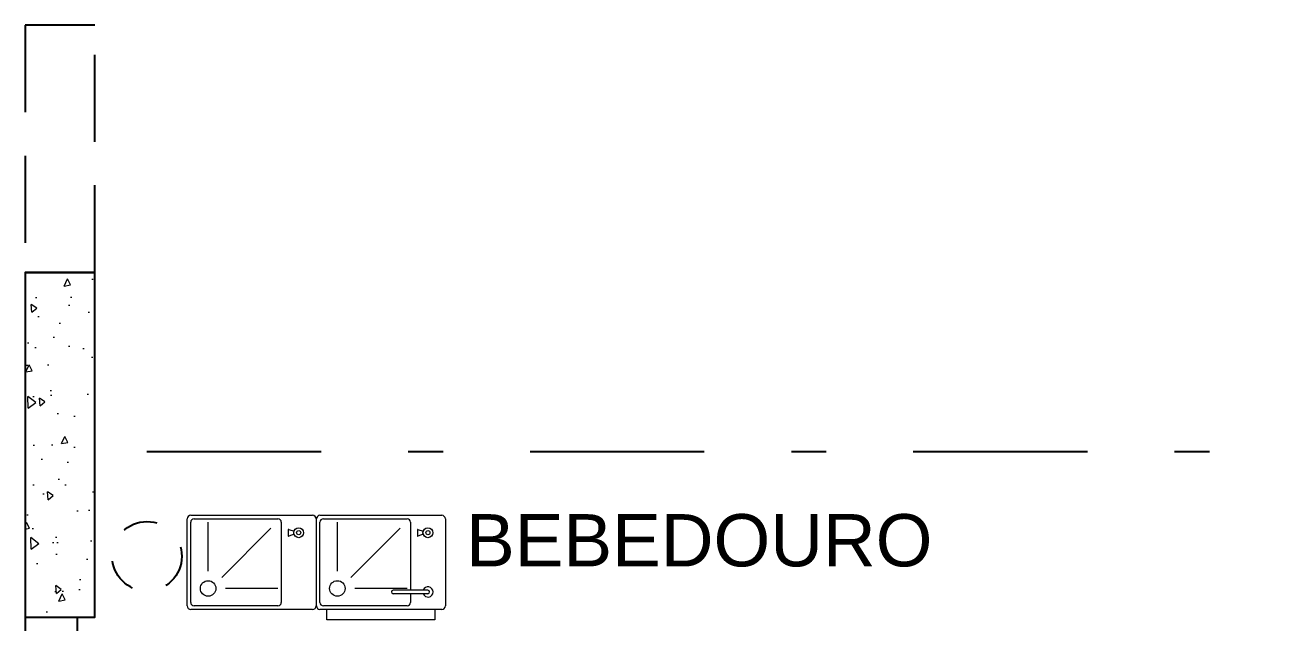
# Model space of a CAD drawing. Header units: inches. Extents: x -64 to 509, y -100 to 268.
# Drawn here: x 471.794 to 475.391, y 3.334 to 5.05 of the extents above; entities that cross this region are included whole.
import ezdxf
from ezdxf.enums import TextEntityAlignment as Align

# ---------------------------------------------------------------- set-up
doc = ezdxf.new("R2010")
doc.units = ezdxf.units.IN
doc.header["$MEASUREMENT"] = 0
for name, pattern in [('DASHDOTX2', [2, 1, -0.5, 0, -0.5]), ('HIDDEN', [0.375, 0.25, -0.125]), ('HIDDEN2', [0.1875, 0.125, -0.0625])]:
    doc.linetypes.add(name, pattern=pattern)
for name, color, linetype in [('ARQ_ESTRUTURA', 5, 'Continuous'), ('ARQ_REBOCO', 4, 'Continuous'), ('Nivel', 2, 'Continuous'), ('PAREDE', 4, 'Continuous'), ('PROJ COBERTA', 8, 'DASHDOTX2'), ('PROJEÇÃO', 8, 'HIDDEN')]:
    doc.layers.add(name, color=color, linetype=linetype)
doc.layers.add('BANHEIRO', color=1, linetype='Continuous', lineweight=20)
doc.layers.add('HAT', color=8, linetype='Continuous', lineweight=15)
doc.styles.add('ARIAL', font='arial.ttf')

# ---------------------------------------------------------------- blocks, each defined once
blk = doc.blocks.new('A$C164B22D6')
for p, q in [((-0.3600000000005821, 0.01000000000021828), (-0.3600000000005821, 0.2600000000002183)), ((-0.3499999999985448, 0.2700000000004366), (0, 0.2700000000004366)), ((-0.3400000000001455, 0.2600000000002183), (-0.09999999999854481, 0.2600000000002183)), ((0.00999999999839929, 0.2600000000002183), (0.00999999999839929, 0.01000000000021828)), ((0.01099999999860302, 0.01000000000021828), (0.01099999999860302, 0.2600000000002183)), ((0.02100000000064028, 0.2700000000004366), (0.3709999999991851, 0.2700000000004366)), ((0.03099999999903957, 0.2600000000002183), (0.2710000000006403, 0.2600000000002183)), ((0.3810000000012224, 0.2600000000002183), (0.3810000000012224, 0.01000000000021828)), ((-0.3499999999985448, 0.02000000000043656), (-0.3499999999985448, 0.25)), ((-0.2999999999992724, 0.1100000000005821), (-0.2999999999992724, 0.25)), ((-0.1195989532461681, 0.2330426004646142), (-0.2610203094845929, 0.09162124422709894)), ((-0.09000000000014552, 0.25), (-0.09000000000014552, 0.02000000000043656)), ((-0.06999999999970896, 0.2286125741138676), (-0.06999999999970896, 0.2113874258866417)), ((-0.06868377223509015, 0.2295612574116603), (-0.05343562785128597, 0.2244785426173621)), ((0.02100000000064028, 0.02000000000043656), (0.02100000000064028, 0.25)), ((0.07099999999991269, 0.1100000000005821), (0.07099999999991269, 0.25)), ((0.251401046753017, 0.2330426004646142), (0.1099796905145922, 0.09162124422709894)), ((0.2809999999990396, 0.25), (0.2809999999990396, 0.05500000000029104)), ((0.3009999999994761, 0.2286125741138676), (0.3009999999994761, 0.2113874258866417)), ((0.3023162277677329, 0.2295612574116603), (0.3175643721515371, 0.2244785426173621)), ((-0.05343562785128597, 0.2155214573831472), (-0.06868377223509015, 0.210438742588849)), ((0.3175643721515371, 0.2155214573831472), (0.3023162277677329, 0.210438742588849)), ((-0.09999999999854481, 0.06000000000040018), (-0.25, 0.06000000000040018)), ((0.2710000000006403, 0.06000000000040018), (0.1209999999991851, 0.06000000000040018)), ((0.330999999998312, 0.05500000000029104), (0.2309999999997672, 0.05500000000029104)), ((0.330999999998312, 0.04500000000007276), (0.2309999999997672, 0.04500000000007276)), ((0.2809999999990396, 0.04500000000007276), (0.2809999999990396, 0.02000000000043656)), ((0, 0), (-0.3499999999985448, 0)), ((-0.09999999999854481, 0.01000000000021828), (-0.3400000000001455, 0.01000000000021828)), ((0.04100000000107684, 0), (0.02100000000064028, 0)), ((0.2710000000006403, 0.01000000000021828), (0.03099999999903957, 0.01000000000021828)), ((0.04100000000107684, -0.02999999999974534), (0.04100000000107684, 0)), ((0.3509999999987485, 0), (0.04100000000107684, 0)), ((0.3709999999991851, 0), (0.3509999999987485, 0)), ((0.3509999999987485, 0), (0.3509999999987485, -0.02999999999974534)), ((0.3509999999987485, -0.02999999999974534), (0.04100000000107684, -0.02999999999974534))]:
    blk.add_line(p, q)
for centre, radius in [((-0.04000000000087311, 0.2200000000002547), 0.01416239526685661), ((-0.04000000000087311, 0.2200000000002547), 0.005959429093298411), ((0.330999999998312, 0.2200000000002547), 0.01416239526685661), ((0.330999999998312, 0.2200000000002547), 0.005959429093298411), ((-0.2999999999992724, 0.06000000000040018), 0.02231814561466331), ((0.07099999999991269, 0.06000000000040018), 0.02231814561466331)]:
    blk.add_circle(centre, radius)
for centre, radius, start, end in [((-0.3499999999985448, 0.2600000000002183), 0.01, 90, 180), ((-0.3400000000001455, 0.25), 0.01, 90, 180), ((-0.09999999999854481, 0.25), 0.01, 0, 90), ((0, 0.2600000000002183), 0.01, 0, 90), ((0.02100000000064028, 0.2600000000002183), 0.01, 90, 180), ((0.03099999999903957, 0.25), 0.01, 90, 180), ((0.2710000000006403, 0.25), 0.01, 0, 90), ((0.3709999999991851, 0.2600000000002183), 0.01, 0, 90), ((-0.06899999999950523, 0.2286125741138676), 0.001, 71.56505117714391, 180), ((0.3019999999996799, 0.2286125741138676), 0.001, 71.56505117714391, 180), ((-0.06899999999950523, 0.2113874258866417), 0.001, 180, 288.4349488228561), ((0.3019999999996799, 0.2113874258866417), 0.001, 180, 288.4349488228561), ((0.2309999999997672, 0.0500000000001819), 0.004999687279215209, 90, 270), ((0.330999999998312, 0.0500000000001819), 0.01468, 199.9134003096183, 160.0865996903817), ((0.330999999998312, 0.0500000000001819), 0.004991337910578863, 270, 90), ((-0.3499999999985448, 0.01000000000021828), 0.01, 180, 270), ((-0.3400000000001455, 0.02000000000043656), 0.01, 180, 270), ((-0.09999999999854481, 0.02000000000043656), 0.01, 270, 0), ((0, 0.01000000000021828), 0.01, 270, 0), ((0.02100000000064028, 0.01000000000021828), 0.01, 180, 270), ((0.03099999999903957, 0.02000000000043656), 0.01, 180, 270), ((0.2710000000006403, 0.02000000000043656), 0.01, 270, 0), ((0.3709999999991851, 0.01000000000021828), 0.01, 270, 0)]:
    blk.add_arc(centre, radius, start, end)

msp = doc.modelspace()

# ---------------------------------------------------------------- hatches: boundary and pattern name
at = {"layer": 'HAT'}
h = msp.add_hatch(dxfattribs=at)
h.set_pattern_fill('AR-CONC', color=256, scale=0.03, angle=45, style=0)
h.set_pattern_definition([(94.99999999999997, (402.4639514202022, 21.38999999999989), (0.1654655997516662, 0.1388421236435902), [0.0225, -0.2475]), (40.00000000000002, (402.4639514202022, 21.38999999999989), (-0.1889976502172657, 0.1301304448794082), [0.018, -0.198]), (145.4514, (402.47774021881, 21.40157017754262), (-0.02353184058582798, 0.2689725846598409), [0.019122057, -0.2103426336]), (91.18419999999998, (402.421525013331, 21.43242640687108), (0.2615079000273591, 0.1912841295589419), [0.03374999999999999, -0.3712499999999999]), (141.6356, (402.4433173482512, 21.44836673724252), (-0.008369704491915153, 0.4049135068213073), [0.0286830864, -0.3155139]), (36.18420000000004, (402.421525013331, 21.43242640687108), (-0.008370020661975813, 0.4049135003745737), [0.027, -0.297]), (66, (402.4533448184844, 21.44303300858888), (0.2120314716342907, 0.04121474294033095), [0.02249999999999999, -0.2474999999999999]), (11.00000000000004, (402.4533448184844, 21.44303300858888), (-0.1022125779185862, 0.2054425306196299), [0.018, -0.198]), (116.4514, (402.4710141100008, 21.44646755923189), (0.1098190851039854, 0.2466571859218291), [0.019122057, -0.2103426336]), (82.50000000000001, (402.4639514202022, 21.38999999999989), (-0.06803795559190204, 0.07319694528376418), [0, -0.1955999999999999, 0, -0.2009999999999999, 0, -0.1987499999999999]), (52.49999999999999, (402.4639514202022, 21.38999999999989), (-0.02786188266073801, 0.139472834970109), [0, -0.1146, 0, -0.1911, 0, -0.07575]), (12.5, (402.4166459765408, 21.34269455633851), (0.1180254501957619, 0.1084562285444582), [0, -0.075, 0, -0.234, 0, -0.3105]), (2.499999999999997, (402.3954327731052, 21.32148135290291), (0.1024769949595399, 0.1449479420621846), [0, -0.0975, 0, -0.1554, 0, -0.2205])])
h.paths.add_polyline_path([(471.7942087924638, 4.340366488279205), (471.9942087924637, 4.340366488279205), (471.9942087924637, 3.350366488279317), (471.7942087924638, 3.350366488279317)])

# ---------------------------------------------------------------- linework, layer by layer
at = {"layer": 'ARQ_ESTRUTURA', "ltscale": 10}
msp.add_lwpolyline([(471.7942087924638, 3.350366488279292), (471.9942087924637, 3.350366488279292), (471.9942087924637, 4.340366488279179), (471.7942087924638, 4.340366488279179)], close=True, dxfattribs=at)
at = {"layer": 'ARQ_REBOCO', "ltscale": 10}
for p, q in [((471.7942087924638, 3.350366488279292), (471.7942087924624, -17.04981213434689)), ((471.9442087924623, 3.350366488279294), (471.9442087924623, -17.04981213434689))]:
    msp.add_line(p, q, dxfattribs=at)
at = {"layer": 'PAREDE'}
msp.add_lwpolyline([(471.7942087924638, 3.350366488279292), (471.9942087924637, 3.350366488279292), (471.9942087924637, 4.340366488279179), (471.7942087924638, 4.340366488279179)], close=True, dxfattribs=at)
at = {"layer": 'PROJ COBERTA', "ltscale": 0.5}
msp.add_line((475.9442087924633, 3.825366488279315), (471.9942087924637, 3.825366488279315), dxfattribs=at)
at = {"layer": 'PROJ COBERTA', "linetype": 'HIDDEN2', "ltscale": 0.5}
msp.add_circle((472.1442087924642, 3.52536648827936), 0.1, dxfattribs=at)
at = {"layer": 'PROJEÇÃO'}
msp.add_lwpolyline([(471.7942087924638, 4.340366488279203), (471.9942087924637, 4.340366488279203), (471.9942087924637, 5.050366488279204), (471.7942087924638, 5.050366488279204)], close=True, dxfattribs=at)

# ---------------------------------------------------------------- block references
at = {"layer": 'BANHEIRO'}
msp.add_blockref('A$C164B22D6', (472.6197760760892, 3.373169223007721), dxfattribs=at)

# ---------------------------------------------------------------- texts
at = {"layer": 'Nivel', "style": 'ARIAL'}
msp.add_text('BEBEDOURO', height=0.15, dxfattribs=at).set_placement((473.7297952451132, 3.496585516500176), align=Align.CENTER)

doc.saveas('drawing.dxf')
